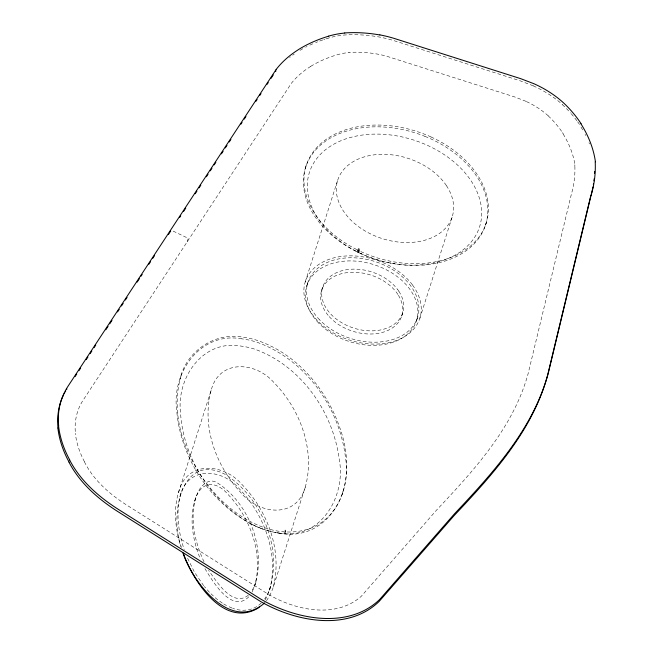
<?xml version="1.0" encoding="UTF-8"?>
<svg xmlns="http://www.w3.org/2000/svg" width="653" height="653" viewBox="0 0 653 653"><rect width="100%" height="100%" fill="white"/><g stroke="black" fill="none" stroke-linecap="round" stroke-linejoin="round"><path stroke-width="0.49" stroke-dasharray="3.27 2.45" d="M241.765 338.842C200.806 331.275 171.568 372.3 176.685 410.011C180.342 458.039 210.617 503.692 253.764 525.257L252.809 524.808L254.923 525.812M180.963 376.095C168.915 417.438 186.995 462.055 214.535 493.088C238.312 519.927 278.047 542.504 313.946 526.898C348.384 510.181 352.106 464.528 341.241 432.017C328.337 391.033 297.523 353.453 255.821 339.944A58.435 40.959 17.7 0 0 242.32 337.079C214.453 332.124 186.203 351.51 180.04 378.985M266.489 600.752L269.983 595.226L272.75 588.786L305.669 485.693C315.064 449.15 299.947 409.047 274.089 382.715C255.976 361.64 219.261 358.652 211.123 390.404L178.465 492.729C173.208 510.287 175.502 529.216 180.726 546.496M265.191 599.887C286.422 557.107 264.857 500.59 226.444 475.058C180.652 449.819 169.176 517.609 181.526 547.483M252.115 591.993C268.783 554.528 250.793 503.324 216.306 482.24C207.907 477.841 199.998 486.616 197.271 493.839C188.301 514.58 192.096 538.399 200.242 558.748M278.3 532.962C322.664 542.439 352.424 498.198 345.527 457.867C339.682 407.439 305.171 359.077 256.572 342.099A58.435 40.959 17.7 0 0 241.765 338.834M187.174 241.847L188.284 238.345L172.139 230.631M305.375 167.96L306.184 165.421M305.171 282.055L337.74 180.016M306.771 285.99L307.93 282.357M321.529 290.609L322.639 287.108M358.832 252.638L359.95 249.136L357.901 252.197M342.156 494.345L343.07 491.456M401.791 316.011L402.909 312.509M416.5 320.762L417.659 317.129M419.814 318.386L452.382 216.339M485.53 225.048L486.338 222.51M211.123 390.404C201.344 426.278 215.906 465.744 240.573 492.313C258.686 514.817 297.482 519.462 305.669 485.693M178.465 492.729C186.35 459.883 224.093 463.067 242.394 484.942C267.893 511.487 282.896 551.622 273.011 588.01M179.918 496.655C187.24 465.605 222.167 468.16 239.504 489.032C264.538 515.144 279.231 554.601 269.55 590.369M181.167 492.746C175.371 511.299 178.204 531.452 184.187 549.589M194.659 501.316C200.006 481.228 215.433 479.514 228.224 494.656C250.466 518.213 263.306 553.581 254.85 585.602M195.876 497.513C189.452 519.257 194.978 542.806 204.487 562.788M256.066 581.799L253.935 587.243L251.372 591.675M270.807 586.459L268.277 592.924L264.653 599.03M356.367 251.364A89.273 62.574 17.7 0 1 313.791 162.858A89.273 62.574 17.7 0 1 422.213 143.129L424.891 144.215A65.839 46.151 17.7 0 1 426.882 145.088L427.446 145.35A89.339 62.623 17.7 0 1 474.772 237.08A89.339 62.623 17.7 0 1 359.387 252.931L357.411 251.96C362.693 242.108 355.812 259.674 359.428 248.883L358.464 248.409L357.346 251.911L355.256 250.883A94.432 66.19 17.7 0 1 310.248 157.242A94.432 66.19 17.7 0 1 424.94 136.371M248.817 596.809C231.301 614.277 211.899 579.88 204.356 567.677M261.2 603.021C253.952 610.531 242.279 611.992 232.794 608.327M248.246 595.299C232.354 607.853 216.282 580.884 208.593 570.371M310.763 66.377L308.51 67.814A121.76 85.347 17.7 0 0 291.409 83.241L83.16 400.134C76.679 409.823 74.197 421.846 75.446 433.363M348.196 52.591L349.412 52.485M279.443 533.117C320.917 540.439 346.245 495.798 339.25 459.443C333.071 411.578 300.641 365.411 254.376 349.045A53.285 37.343 17.7 0 0 240.875 346.066C202.724 339.234 176.359 377.989 180.522 412.745C183.322 457.639 210.258 500.394 249.144 522.857M285.777 533.779L283.9 533.501L285.018 529.999L285.777 533.779L285.075 529.999M277.133 532.799L279.525 533.183M278.243 532.995L273.623 532.154M390.045 262.996L390.902 263.151M393.228 263.567L394.281 263.755M274.799 532.391L275.672 532.546L271.281 531.632M273.101 532.015L268.93 531.028M270.53 531.395L264.139 529.485M267.967 530.693L265.412 529.91M264.245 529.591L261.6 528.579M263.077 529.183L260.335 528.097M232.101 608.082L227.22 605.943M259.07 527.6L260.743 528.31M424.948 136.346L427.764 137.522A69.708 48.853 17.7 0 1 429.87 138.444L430.474 138.714A94.497 66.231 17.7 0 1 480.518 235.733A94.497 66.231 17.7 0 1 358.481 252.507M257.813 527.077L259.576 527.853M533.256 85.821L520.017 80.76L395.212 41.057A91.975 64.467 17.7 0 0 390.208 39.555L387.205 38.756A87.853 61.578 17.7 0 0 379.213 37.001A110.879 77.715 17.7 0 0 344.033 35.05A82.213 57.619 17.7 0 0 328.018 38.2M258.408 527.371L255.299 525.983L257.241 526.865M431.029 136.967L430.433 136.697A69.708 48.853 17.7 0 0 428.319 135.767L425.503 134.6A94.432 66.19 17.7 0 0 310.812 155.487A94.432 66.19 17.7 0 0 355.844 249.103M526.024 101.329L514.588 96.913L390.045 57.301A72.997 51.163 17.7 0 0 386.078 56.101L383.499 55.407A68.255 47.84 17.7 0 0 378.12 54.207L376.708 53.962A91.828 64.361 17.7 0 0 349.388 52.428M254.05 525.404L256.082 526.351M357.411 251.96L358.375 252.417L356.326 251.429M360.685 253.511L361.476 253.878M359.052 250.736L358.456 250.45A69.798 48.918 17.7 0 1 356.399 249.43L355.82 249.136M252.605 524.685L249.095 522.906M226.526 605.584L223.04 603.568M222.338 603.119L216.127 598.532L210.086 592.957M548.226 115.85L547.304 115.001A67.3 47.171 17.7 0 0 526 101.37M209.425 592.279L204.307 586.476M329.202 316.591L330.271 317.733A42.07 29.491 17.7 0 0 384.723 331.716A42.07 29.491 17.7 0 0 397.873 294.479M203.687 585.708L194.463 572.175L186.88 556.772M397.44 289.189L398.934 291.311M446.383 185.542L444.962 183.526A60.125 42.143 17.7 0 0 361.574 157.765A60.125 42.143 17.7 0 0 348.645 217.727L349.951 219.163A60.125 42.143 17.7 0 0 428.107 239.186A60.125 42.143 17.7 0 0 446.358 185.55M412.557 285.067L413.978 287.083A60.125 42.143 17.7 0 1 395.694 340.735A60.125 42.143 17.7 0 1 317.521 320.721L316.207 319.284A60.125 42.143 17.7 0 1 329.169 259.306A60.125 42.143 17.7 0 1 412.59 285.059M397.922 294.462L396.436 292.348A42.078 29.491 17.7 0 0 338.164 274.742A42.078 29.491 17.7 0 0 329.226 316.574M562.429 132.608L563.27 133.963M84.376 461.753C93.518 480.167 109.565 494.133 126.649 505.03L269.15 594.81C296.078 610.384 335.879 618.815 361.289 596.279L436.62 510.034C474.045 470.209 513.462 427.576 528.179 373.426L571.457 193.851A172.841 121.14 17.7 0 0 574.86 165.952M574.795 164.785L574.893 165.952M431.029 136.967A94.497 66.231 17.7 0 1 481.081 233.986A94.497 66.231 17.7 0 1 359.044 250.76M84.474 461.736A122.862 86.114 17.7 0 1 75.34 433.355M310.73 66.345A135.873 95.232 17.7 0 1 336.736 54.909A62.933 44.11 17.7 0 1 348.204 52.607M548.194 115.867A98.946 69.349 17.7 0 1 562.47 132.6M563.139 133.996A121.385 85.078 17.7 0 1 574.942 164.793M299.972 50.354A155.259 108.822 17.7 0 1 305.245 47.432M306.151 46.959A155.259 108.822 17.7 0 1 307.065 46.502M309.857 45.155A155.259 108.822 17.7 0 1 313.677 43.441M315.644 42.625A155.259 108.822 17.7 0 1 317.636 41.825M319.652 41.057A155.259 108.822 17.7 0 1 322.745 39.955M323.79 39.604A155.259 108.822 17.7 0 1 324.843 39.253M325.904 38.911A155.259 108.822 17.7 0 1 328.051 38.249M533.223 85.87A86.269 60.468 17.7 0 1 562.388 104.521M562.306 104.57A117.997 82.711 17.7 0 1 570.624 113.051M571.212 113.712A117.997 82.711 17.7 0 1 577.146 121.099M577.644 121.776A117.997 82.711 17.7 0 1 579.546 124.494M580.999 127.106A140.509 98.481 17.7 0 1 583.129 130.722M585.088 134.33A140.509 98.481 17.7 0 1 585.7 135.538M588.965 142.738A140.509 98.481 17.7 0 1 589.447 143.929M289.646 57.456A140.901 98.758 17.7 0 1 290.397 56.876M292.683 55.178A140.901 98.758 17.7 0 1 294.258 54.077M398.877 291.32A42.07 29.491 17.7 0 1 385.727 328.565A42.07 29.491 17.7 0 1 331.259 314.591L330.206 313.44A42.07 29.491 17.7 0 1 339.119 271.615A42.07 29.491 17.7 0 1 397.383 289.214M319.627 319.848L318.329 318.46A57.546 40.331 17.7 0 1 330.745 261.069A57.546 40.331 17.7 0 1 410.574 285.696L411.929 287.663A57.546 40.331 17.7 0 1 394.42 338.997A57.546 40.331 17.7 0 1 319.619 319.848M318.623 322.998L317.325 321.611A57.546 40.331 17.7 0 1 329.741 264.22A57.546 40.331 17.7 0 1 409.57 288.846L410.925 290.814A57.546 40.331 17.7 0 1 393.416 342.148A57.546 40.331 17.7 0 1 318.607 322.998"/><path stroke-width="0.98" d="M590.5 196.937L547.655 375.026C532.668 430.809 492.427 474.96 453.819 515.919L379.034 601.535C347.404 631.998 294.944 621.403 260.474 601.437L117.63 511.446C98.048 498.957 79.764 482.967 68.949 462.087M63.594 394.877C58.77 404.395 57.668 415.406 58.672 425.911M64.092 393.873L64.353 393.375M64.614 392.886L64.884 392.388M65.439 391.408L65.724 390.927M66.606 389.474L66.916 389M276.154 69.463L67.896 386.421C60.019 398.616 56.444 413.569 58.003 428.017M75.054 376.601L76.728 374.047M78.964 370.643L80.645 368.096M86.237 359.583L87.918 357.028M90.155 353.624L91.828 351.069M94.065 347.665L95.746 345.111M105.81 329.789L108.047 326.386M109.728 323.831L111.965 320.427M117.556 311.914L119.238 309.359M121.474 305.955L123.148 303.408M125.384 299.996L127.066 297.45M137.13 282.129L139.367 278.725M141.048 276.17L142.166 274.464M148.876 264.253L150.549 261.698M152.794 258.294L154.467 255.739M168.45 234.46L170.686 231.056M179.608 217.482L180.726 215.784M183.509 211.539L185.738 208.152M195.214 193.729L196.888 191.182M199.116 187.786L200.789 185.24M206.364 176.759L208.038 174.212M210.266 170.825L211.939 168.278M214.168 164.882L215.841 162.336M221.416 153.855L223.089 151.308M225.318 147.913L226.991 145.374M229.219 141.979L230.893 139.432M240.924 124.16L242.043 122.462M244.271 119.075L245.944 116.528M255.976 101.256L257.086 99.558M259.878 95.322L260.996 93.624M267.126 84.286L268.236 82.596M271.028 78.352L273.256 74.956M264.718 602.89C230.958 632.741 192.823 582.329 182.873 552.83M259.257 607.037L258.294 607.853M257.804 608.245C224.526 627.664 194.912 583.358 184.668 556.87M69.618 459.981C80.433 480.869 98.725 496.86 118.299 509.34L261.143 599.332C295.613 619.305 348.073 629.9 379.711 599.438L454.488 513.813C493.105 472.862 533.338 428.703 548.324 372.928L591.177 194.831A191.958 134.551 17.7 0 0 595.21 161.805M184.285 555.842L183.542 553.777M328.72 36.152A155.259 108.822 17.7 0 0 298.952 49.269L296.519 50.877A140.901 98.758 17.7 0 0 276.137 69.455M328.688 36.103A82.213 57.619 17.7 0 1 344.735 33.042M344.702 32.952A110.879 77.715 17.7 0 1 379.883 34.976M379.883 34.895A87.853 61.578 17.7 0 1 387.882 36.65L390.878 37.45A91.975 64.467 17.7 0 1 395.881 38.96L520.694 78.662L533.925 83.723A86.269 60.468 17.7 0 1 563.057 102.423A117.997 82.711 17.7 0 1 581.121 123.76M580.917 123.801A140.509 98.481 17.7 0 1 595.422 161.822M594.63 171.412A191.958 134.551 17.7 0 1 594.548 173.535M594.165 178.775A191.958 134.551 17.7 0 1 593.936 180.848M593.504 183.934A191.958 134.551 17.7 0 1 593.34 184.954M592.981 186.987A191.958 134.551 17.7 0 1 591.381 193.998M591.112 194.986A191.958 134.551 17.7 0 1 590.834 195.965M69.063 462.063A142.419 99.819 17.7 0 1 57.88 428.001M69.732 459.965A142.419 99.819 17.7 0 1 58.55 425.903M275.468 71.552A140.901 98.758 17.7 0 1 276.015 70.859"/></g></svg>
